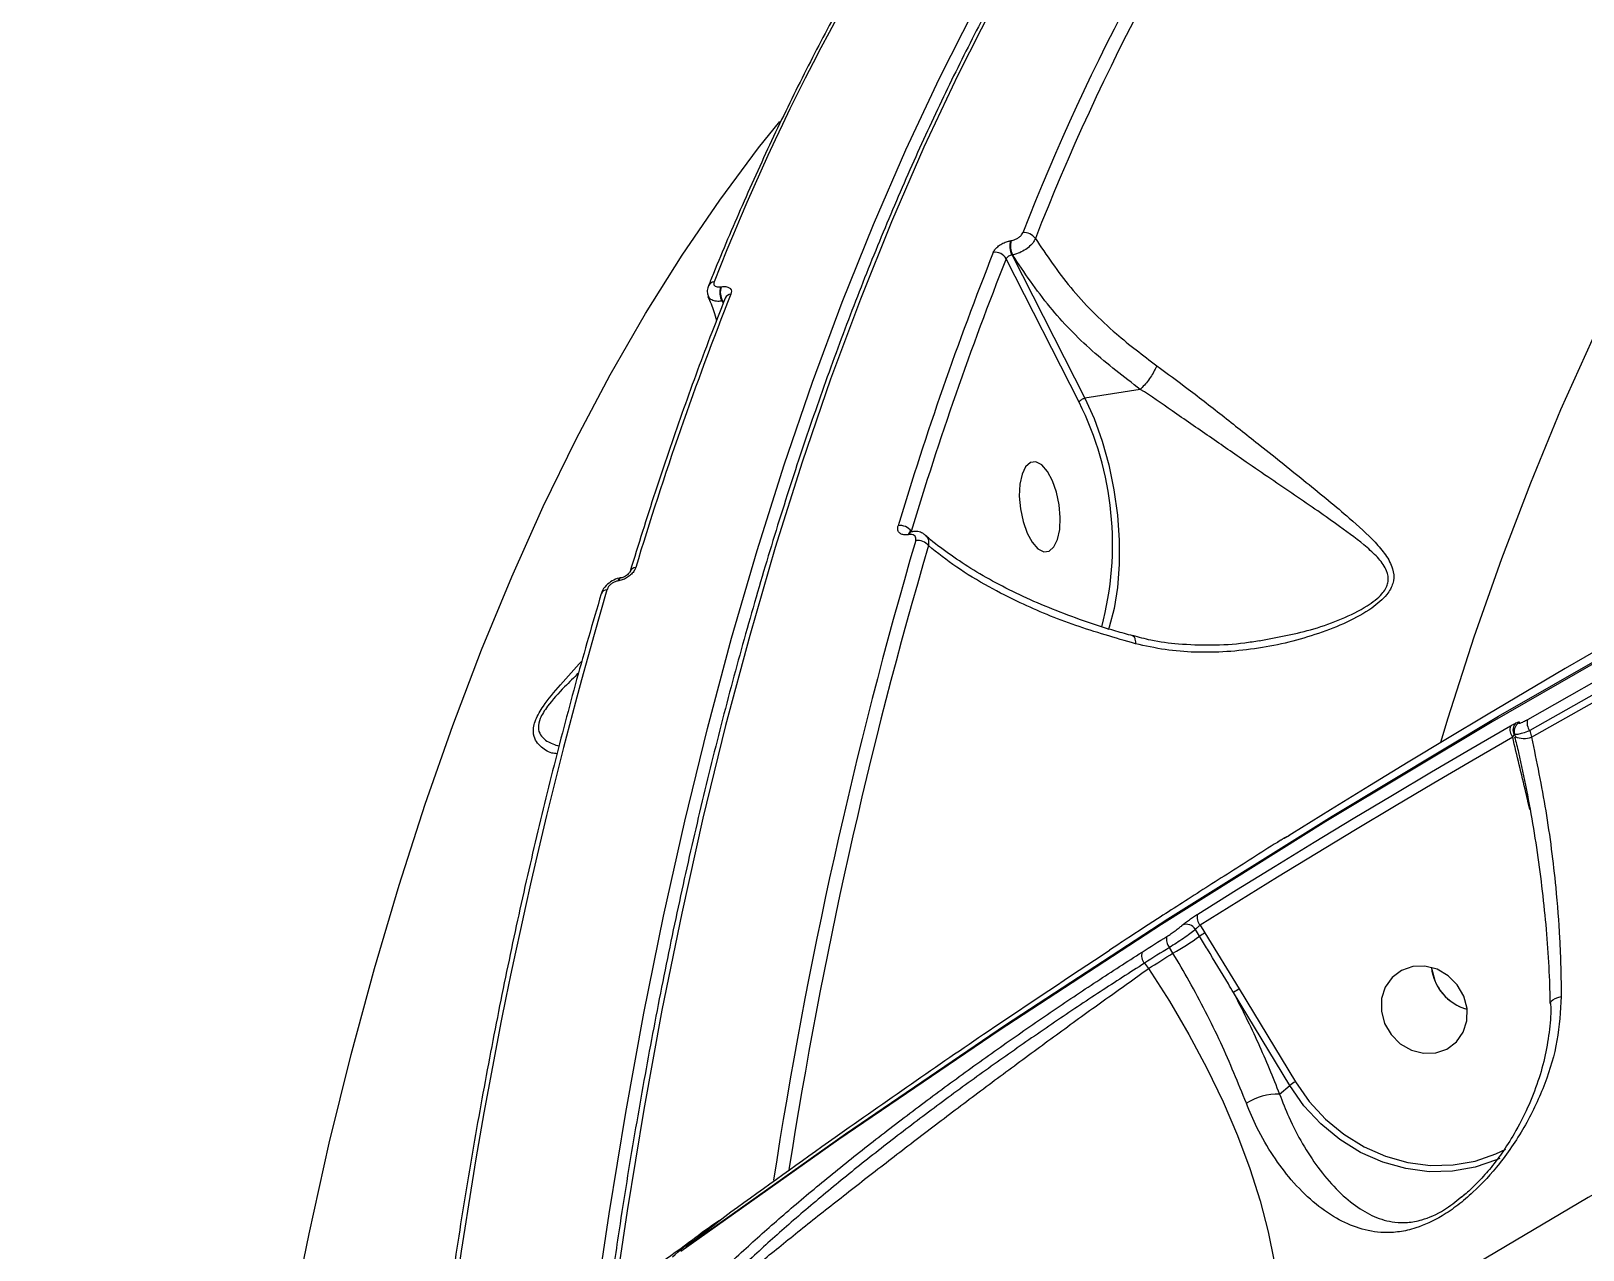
# Model space of a CAD drawing. Header units: millimetres. Extents: x -7151 to 6134, y -5040 to 5562.
# Drawn here: x -2836 to -2682.8, y 410.4 to 530.7 of the extents above; entities that cross this region are included whole.
import ezdxf

# ---------------------------------------------------------------- set-up
doc = ezdxf.new("R2010")
doc.units = ezdxf.units.MM
doc.layers.add('DIKOM_ОБЪЕКТ', color=7, linetype='Continuous')
doc.layers.add('DIKOM_РАЗМЕР_ОБЪЕКТА', color=7, linetype='Continuous')
doc.styles.add('style1', font='arial.ttf', dxfattribs={"width": 0.8})
doc.dimstyles.new('1-50', dxfattribs={"dimtxt": 300, "dimasz": 200, "dimexe": 100, "dimexo": 0, "dimgap": 100, "dimtad": 1, "dimtxsty": 'style1', "dimcen": 200, "dimclrd": 7, "dimclre": 7, "dimclrt": 7, "dimadec": 1, "dimazin": 2, "dimtfac": 1, "dimtmove": 0, "dimatfit": 2, "dimfxl": 0, "dimlwd": 25, "dimlwe": 18, "dimarcsym": 0})

# ---------------------------------------------------------------- blocks, each defined once
blk = doc.blocks.new('*D1')
at = {"layer": 'Defpoints', "color": 0, "transparency": 16777216}
for p in [(-2392.45, 3674.75), (-6010.84, -1738.88), (-3202.89, -1738.88)]:
    blk.add_point(p, dxfattribs=at)
at = {"layer": 'DIKOM_РАЗМЕР_ОБЪЕКТА', "color": 7, "lineweight": 18, "transparency": 16777216}
for p, q in [((-2392.45, 3674.75), (-6110.84, 3674.75)), ((-3202.89, -1738.88), (-6110.84, -1738.88))]:
    blk.add_line(p, q, dxfattribs=at)
at = {"layer": 'DIKOM_РАЗМЕР_ОБЪЕКТА', "color": 7, "lineweight": 25, "transparency": 16777216}
blk.add_line((-6010.84, 3474.75), (-6010.84, -1538.88), dxfattribs=at)
at = {"layer": 'DIKOM_РАЗМЕР_ОБЪЕКТА', "color": 7, "transparency": 16777216}
for points in [[(-6044.18, 3474.75), (-5977.51, 3474.75), (-6010.84, 3674.75)], [(-6044.18, -1538.88), (-5977.51, -1538.88), (-6010.84, -1738.88)]]:
    blk.add_solid(points, dxfattribs=at)
at = {"layer": 'DIKOM_РАЗМЕР_ОБЪЕКТА', "color": 7, "transparency": 16777216, "insert": (-6264.01, 967.94), "char_height": 300, "attachment_point": 5, "rotation": 90, "style": 'style1'}
blk.add_mtext('5400', dxfattribs=at)

msp = doc.modelspace()

# ---------------------------------------------------------------- linework, layer by layer
at = {"layer": 'DIKOM_ОБЪЕКТ', "color": 7, "linetype": 'Continuous', "lineweight": 15}
for p, q in [((-2739.271, 510.021), (-2739.222, 510.029)), ((-2732.512, 494.076), (-2739.722, 508.24)), ((-2739.09, 508.613), (-2739.139, 508.605)), ((-2739.139, 508.605), (-2731.944, 494.471)), ((-2767.907, 505.466), (-2767.858, 505.474)), ((-2767.726, 504.058), (-2767.775, 504.05)), ((-2767.634, 503.878), (-2767.726, 504.058)), ((-2726.482, 495.34), (-2731.944, 494.471)), ((-2749.065, 481.292), (-2749.136, 481.28)), ((-2749.092, 481.327), (-2749.128, 481.282)), ((-2749.304, 481), (-2749.376, 480.989)), ((-2777.723, 476.734), (-2777.794, 476.722)), ((-2777.962, 476.442), (-2778.033, 476.431)), ((-2714.732, 470.529), (-2714.561, 470.566)), ((-2689.542, 461.319), (-2689.573, 461.259)), ((-2689.543, 461.321), (-2689.484, 461.079)), ((-2688.016, 461.656), (-2687.854, 460.991)), ((-2689.484, 461.079), (-2689.476, 461.057)), ((-2688.009, 453.859), (-2688.21, 454.679)), ((-2720.632, 441.35), (-2721.034, 442.014)), ((-2720.567, 442.442), (-2720.108, 441.683)), ((-2720.108, 441.683), (-2716.713, 436.15)), ((-2723.257, 439.685), (-2723.598, 440.249)), ((-2726.056, 438.695), (-2725.66, 438.165)), ((-2711.719, 426.621), (-2717.27, 435.791)), ((-2716.713, 436.15), (-2711.161, 426.979)), ((-2712.727, 425.762), (-2711.719, 426.621)), ((-2694.817, 415.593), (-2694.537, 415.803)), ((-2766.891, 414.119), (-2771.185, 410.779)), ((-2771.233, 410.742), (-2771.185, 410.779))]:
    msp.add_line(p, q, dxfattribs=at)
at = {"layer": 'DIKOM_ОБЪЕКТ', "color": 7, "linetype": 'Continuous', "lineweight": 15, "flags": 128}
for points in [[(-2367.917, 584.478), (-2387.031, 580.561), (-2406.043, 576.298), (-2424.946, 571.692), (-2443.736, 566.743), (-2462.407, 561.453), (-2480.952, 555.824), (-2499.367, 549.857), (-2517.646, 543.554), (-2535.783, 536.917), (-2553.772, 529.948), (-2571.61, 522.649), (-2589.288, 515.023), (-2606.803, 507.071), (-2624.15, 498.796), (-2641.323, 490.201), (-2658.316, 481.287), (-2675.125, 472.059), (-2691.744, 462.518), (-2708.169, 452.668), (-2724.395, 442.511), (-2740.416, 432.051), (-2756.228, 421.291), (-2771.826, 410.233)], [(-2771.185, 410.779), (-2755.587, 421.837), (-2739.775, 432.597), (-2723.754, 443.057), (-2707.529, 453.214), (-2691.103, 463.064), (-2674.484, 472.605), (-2657.675, 481.833), (-2640.682, 490.747), (-2623.509, 499.342), (-2606.163, 507.617), (-2588.647, 515.569), (-2570.968, 523.195), (-2553.132, 530.494), (-2535.142, 537.463), (-2517.005, 544.1), (-2498.726, 550.403), (-2480.311, 556.37), (-2461.766, 561.999), (-2443.095, 567.289), (-2424.305, 572.238), (-2405.401, 576.844), (-2386.39, 581.107), (-2367.276, 585.024)], [(-2660.633, 535.641), (-2664.46, 530.504), (-2668.177, 525.055), (-2671.78, 519.298), (-2675.265, 513.239), (-2678.63, 506.884), (-2681.87, 500.238), (-2684.984, 493.308), (-2687.968, 486.099), (-2690.819, 478.62), (-2693.534, 470.876), (-2696.113, 462.875), (-2696.846, 460.471)], [(-2741.048, 533.158), (-2744.502, 526.354), (-2747.831, 519.264), (-2751.033, 511.893), (-2754.104, 504.248), (-2757.042, 496.336), (-2759.845, 488.162), (-2762.511, 479.734), (-2765.036, 471.06), (-2767.419, 462.146), (-2769.658, 452.999), (-2771.75, 443.628), (-2773.696, 434.041), (-2775.492, 424.245), (-2777.136, 414.248), (-2778.405, 405.671)], [(-2780.35, 404.251), (-2778.923, 413.964), (-2777.278, 423.96), (-2775.483, 433.756), (-2773.537, 443.344), (-2771.444, 452.715), (-2769.206, 461.861), (-2766.822, 470.776), (-2764.297, 479.45), (-2761.632, 487.878), (-2758.829, 496.051), (-2755.891, 503.964), (-2752.82, 511.609), (-2749.618, 518.98), (-2746.289, 526.07), (-2742.835, 532.874)], [(-2379.319, 529.921), (-2398.22, 525.927), (-2417.016, 521.583), (-2435.699, 516.889), (-2454.265, 511.848), (-2472.706, 506.462), (-2491.018, 500.731), (-2509.195, 494.658), (-2527.231, 488.244), (-2545.119, 481.492), (-2562.855, 474.404), (-2580.432, 466.982), (-2597.846, 459.228), (-2615.089, 451.145), (-2632.158, 442.735), (-2649.046, 434.002), (-2665.749, 424.947), (-2682.261, 415.575), (-2698.576, 405.887), (-2714.689, 395.887)], [(-2814.584, 377.51), (-2813.653, 383.857), (-2812.099, 393.436), (-2810.394, 402.815), (-2808.538, 411.985), (-2806.534, 420.938), (-2804.383, 429.664), (-2802.088, 438.157), (-2799.65, 446.407), (-2797.072, 454.408), (-2794.356, 462.152), (-2791.505, 469.631), (-2788.521, 476.84), (-2785.408, 483.77), (-2782.167, 490.416), (-2778.802, 496.771), (-2775.317, 502.83), (-2771.714, 508.587), (-2767.997, 514.036), (-2764.17, 519.173), (-2762.07, 521.8)], [(-2688.233, 462.766), (-2677.323, 468.936), (-2666.332, 474.973), (-2655.262, 480.874), (-2644.114, 486.641), (-2632.889, 492.271), (-2621.59, 497.765), (-2610.217, 503.121), (-2598.773, 508.339)], [(-2598.629, 507.192), (-2610.065, 501.978), (-2621.428, 496.627), (-2632.719, 491.137), (-2643.934, 485.512), (-2655.072, 479.75), (-2666.133, 473.853), (-2677.115, 467.821), (-2688.016, 461.656)], [(-2687.854, 460.991), (-2676.932, 467.171), (-2665.928, 473.217), (-2654.845, 479.127), (-2643.684, 484.902), (-2632.447, 490.54), (-2621.133, 496.04), (-2609.747, 501.403), (-2598.288, 506.627)], [(-2731.944, 494.471), (-2731.04, 492.459), (-2730.25, 490.245), (-2729.594, 487.881), (-2729.086, 485.421), (-2728.739, 482.924), (-2728.56, 480.448), (-2728.554, 478.051), (-2728.722, 475.789), (-2729.058, 473.714), (-2729.555, 471.875), (-2729.645, 471.617)], [(-2735.651, 487.245), (-2736.211, 487.88), (-2736.786, 488.179), (-2737.329, 488.12), (-2737.797, 487.706), (-2738.152, 486.971), (-2738.364, 485.975), (-2738.417, 484.798), (-2738.306, 483.536), (-2738.04, 482.291), (-2737.642, 481.163), (-2737.143, 480.245), (-2736.583, 479.611), (-2736.008, 479.311), (-2735.465, 479.371), (-2734.997, 479.785), (-2734.643, 480.52), (-2734.43, 481.516), (-2734.377, 482.693), (-2734.488, 483.955), (-2734.754, 485.2), (-2735.152, 486.327), (-2735.651, 487.245)], [(-2680.638, 470.035), (-2684.536, 467.772), (-2688.422, 465.493), (-2692.298, 463.195), (-2696.164, 460.881), (-2700.018, 458.55), (-2703.862, 456.202), (-2707.694, 453.837), (-2711.515, 451.455)], [(-2720.81, 443.537), (-2716.989, 445.919), (-2713.156, 448.284), (-2709.313, 450.632), (-2705.458, 452.964), (-2701.593, 455.278), (-2697.717, 457.575), (-2693.83, 459.855), (-2689.932, 462.118)], [(-2689.573, 461.259), (-2689.538, 461.258), (-2689.527, 461.257)], [(-2689.715, 461.007), (-2693.61, 458.746), (-2697.494, 456.468), (-2701.366, 454.173), (-2705.229, 451.861), (-2709.08, 449.532), (-2712.92, 447.186), (-2716.749, 444.822), (-2720.567, 442.442)], [(-2712.946, 450.624), (-2713.254, 450.429), (-2713.562, 450.235), (-2713.87, 450.041), (-2714.177, 449.847), (-2714.485, 449.652), (-2714.792, 449.458), (-2715.099, 449.263), (-2715.406, 449.068)], [(-2726.304, 439.785), (-2725.996, 439.98), (-2725.689, 440.175), (-2725.382, 440.369), (-2725.074, 440.564), (-2724.767, 440.758), (-2724.459, 440.952), (-2724.152, 441.146), (-2723.844, 441.34)], [(-2723.598, 440.249), (-2723.905, 440.055), (-2724.213, 439.861), (-2724.52, 439.667), (-2724.827, 439.473), (-2725.134, 439.278), (-2725.441, 439.084), (-2725.749, 438.889), (-2726.056, 438.695)], [(-2725.66, 438.165), (-2725.36, 438.356), (-2725.06, 438.546), (-2724.76, 438.736), (-2724.459, 438.926), (-2724.159, 439.116), (-2723.858, 439.306), (-2723.557, 439.496), (-2723.257, 439.685)], [(-2725.66, 438.165), (-2723.6, 434.949), (-2721.675, 431.663), (-2719.903, 428.337), (-2718.3, 425.001), (-2716.88, 421.686), (-2715.658, 418.422), (-2714.643, 415.239), (-2713.845, 412.165), (-2713.272, 409.229), (-2712.928, 406.457), (-2712.817, 403.875), (-2712.94, 401.507), (-2713.295, 399.374), (-2713.88, 397.494), (-2714.689, 395.887)], [(-2694.544, 435.447), (-2695.184, 436.552), (-2696.088, 437.458), (-2697.184, 438.092), (-2698.382, 438.403), (-2699.586, 438.365), (-2700.698, 437.981), (-2701.628, 437.283), (-2702.301, 436.327), (-2702.662, 435.191), (-2702.681, 433.967), (-2702.358, 432.753), (-2701.719, 431.648), (-2700.815, 430.742), (-2699.719, 430.108), (-2698.521, 429.797), (-2697.317, 429.835), (-2696.205, 430.219), (-2695.275, 430.916), (-2694.602, 431.872), (-2694.242, 433.008), (-2694.222, 434.233), (-2694.544, 435.447)], [(-2697.735, 438.279), (-2697.725, 438.188), (-2697.402, 436.974)], [(-2685.998, 434.708), (-2685.984, 434.791), (-2685.901, 434.932), (-2685.747, 435.068), (-2685.527, 435.194), (-2685.247, 435.307), (-2684.917, 435.403)], [(-2690.985, 419.428), (-2691.308, 419.282), (-2693.427, 418.552), (-2695.659, 418.158), (-2697.955, 418.11), (-2700.266, 418.409), (-2702.541, 419.049), (-2704.731, 420.014), (-2706.785, 421.285), (-2708.662, 422.833), (-2710.318, 424.625), (-2711.719, 426.621)], [(-2711.161, 426.979), (-2709.804, 425.044), (-2708.197, 423.307), (-2706.378, 421.806), (-2704.385, 420.573), (-2702.262, 419.637), (-2700.057, 419.017), (-2697.815, 418.727), (-2695.588, 418.773), (-2693.424, 419.155), (-2691.369, 419.863), (-2690.4, 420.334)], [(-2771.233, 410.742), (-2771.345, 410.631), (-2771.428, 410.521)], [(-2771.258, 410.644), (-2771.236, 410.711), (-2771.185, 410.779)]]:
    msp.add_lwpolyline(points, dxfattribs=at)
at = {"layer": 'DIKOM_ОБЪЕКТ', "color": 7, "linetype": 'Continuous', "lineweight": 15}
for centre, radius, start, end in [((-2524.965, 427.468), 228.82, 145.06188, 158.64247), ((-2524.175, 427.07), 228.343, 145.06265, 158.64158), ((-2555.397, 422.595), 228.875, 145.06351, 158.64087), ((-2737.896, 509.556), 1.257, 32.53222, 98.01448), ((-2419.153, 381.697), 346.047, 158.43995, 163.17101), ((-2740.808, 507.627), 1.247, 29.45347, 98.31082), ((-2737.4, 509.481), 1.948, 163.91774, 206.74116), ((-2737.351, 509.489), 1.948, 163.91746, 206.74143), ((-2418.429, 381.302), 345.46, 158.44167, 163.16948), ((-2768.484, 505.269), 0.688, 95.65328, 154.88177), ((-2445.056, 377.575), 346.051, 158.43998, 163.17098), ((-2766.033, 504.927), 1.951, 163.95225, 206.70665), ((-2765.981, 504.935), 1.953, 163.97788, 206.68102), ((-2766.83, 504.058), 0.686, 95.49424, 155.07095), ((-2760.657, 480.054), 31.445, 344.97791, 26.4826), ((-2750.175, 480.589), 1.31, 34.24266, 99.03566), ((-2749.016, 480.937), 0.363, 108.66501, 171.74686), ((-2748.94, 480.946), 0.369, 110.98276, 171.57719), ((-2282.211, 343.662), 486.069, 163.6594, 171.28886), ((-2283.169, 343.763), 483.772, 163.65409, 171.13565), ((-2748.443, 479.094), 1.337, 37.81291, 98.71061), ((-2777.671, 476.378), 0.366, 110.11652, 171.68207), ((-2777.602, 476.39), 0.364, 109.03533, 171.78546), ((-2776.24, 477.109), 0.656, 94.15307, 158.89392), ((-2305.126, 336.894), 493.869, 163.69267, 172.25975), ((-2779.094, 474.933), 0.635, 92.91817, 159.16045), ((-2687.161, 462.399), 1.133, 161.14506, 220.98368), ((-2688.872, 461.748), 1.122, 160.78714, 221.32943), ((-2688.738, 461.715), 0.951, 133.42103, 208.62148), ((-2688.61, 461.655), 0.921, 120.97392, 144.63146), ((-2688.573, 463.27), 2.389, 247.81462, 287.51163), ((-2719.775, 443.192), 1.091, 161.57585, 223.42363), ((-2722.802, 441.002), 1.096, 161.98303, 223.41681), ((-2735.72, 462.239), 25.768, 298.92557, 305.84), ((-2721.91, 441.535), 0.998, 28.6662, 114.77214), ((-2717.602, 437.156), 5.174, 118.95962, 125.84363), ((-2725.264, 439.448), 1.093, 162.04342, 223.57594), ((-2692.941, 438.794), 4.822, 186.12796, 254.71951), ((-2692.909, 438.823), 4.859, 202.36543, 254.45191), ((-2714.541, 432.165), 4.538, 118.59815, 126.96894), ((-2709.019, 423.038), 4.487, 118.52483, 126.99762), ((-2712.858, 419.78), 5.983, 88.74064, 121.72436)]:
    msp.add_arc(centre, radius, start, end, dxfattribs=at)
for points, knots in [([(-2692.151, 589.993), (-2692.936, 589.521), (-2695.221, 588.147), (-2698.923, 585.54), (-2703.261, 582.199), (-2707.515, 578.544), (-2711.684, 574.596), (-2715.767, 570.355), (-2719.759, 565.825), (-2723.659, 561.008), (-2727.46, 555.908), (-2731.163, 550.531), (-2734.763, 544.879), (-2738.258, 538.957), (-2741.645, 532.77), (-2744.922, 526.323), (-2748.086, 519.62), (-2751.135, 512.667), (-2754.067, 505.469), (-2756.88, 498.032), (-2759.57, 490.36), (-2762.139, 482.46), (-2764.581, 474.339), (-2766.896, 466.001), (-2769.085, 457.453), (-2771.14, 448.702), (-2773.066, 439.754), (-2774.859, 430.617), (-2776.512, 421.291), (-2777.884, 412.839), (-2778.644, 407.427), (-2778.95, 405.245)], [0, 0, 0, 0, 0.0185205, 0.0538816, 0.0892642, 0.1246671, 0.1600878, 0.1955242, 0.2309749, 0.2664368, 0.301907, 0.3373848, 0.3728672, 0.4083535, 0.4438417, 0.4793316, 0.5148213, 0.5503105, 0.5857988, 0.6212859, 0.6567713, 0.6922553, 0.7277374, 0.7632173, 0.7986958, 0.834172, 0.8696468, 0.9051199, 0.940591, 0.9760609, 1, 1, 1, 1]), ([(-2743.527, 553.366), (-2744.183, 552.44), (-2746.084, 549.754), (-2749.156, 545.096), (-2752.703, 539.308), (-2756.143, 533.249), (-2759.473, 526.928), (-2762.693, 520.35), (-2765.744, 513.637), (-2767.855, 508.651), (-2768.943, 505.966), (-2769.107, 505.561)], [0, 0, 0, 0, 0.0688545, 0.1996867, 0.3305302, 0.4613828, 0.5922412, 0.7231032, 0.8539644, 0.9779364, 1, 1, 1, 1]), ([(-2739.222, 510.029), (-2739.154, 510.042), (-2738.984, 510.077), (-2738.701, 510.193), (-2738.416, 510.372), (-2738.186, 510.585), (-2738.109, 510.729), (-2738.071, 510.802)], [0, 0, 0, 0, 0.1421564, 0.3570853, 0.5714391, 0.7856313, 1, 1, 1, 1]), ([(-2736.835, 510.233), (-2736.91, 510.085), (-2737.059, 509.791), (-2737.509, 509.349), (-2738.066, 508.973), (-2738.622, 508.723), (-2738.957, 508.644), (-2739.09, 508.613)], [0, 0, 0, 0, 0.2142392, 0.4283003, 0.6427314, 0.8576844, 1, 1, 1, 1]), ([(-2736.835, 510.233), (-2735.734, 508.602), (-2733.502, 505.297), (-2729.345, 501.084), (-2726.213, 498.708), (-2724.859, 497.68)], [0, 0, 0, 0, 0.3558632, 0.7214896, 1, 1, 1, 1]), ([(-2740.989, 508.861), (-2740.932, 508.97), (-2740.817, 509.188), (-2740.473, 509.509), (-2740.047, 509.776), (-2739.625, 509.95), (-2739.372, 510.001), (-2739.271, 510.021)], [0, 0, 0, 0, 0.2150143, 0.4299112, 0.644777, 0.8592529, 1, 1, 1, 1]), ([(-2739.139, 508.605), (-2739.173, 508.598), (-2739.257, 508.582), (-2739.399, 508.527), (-2739.544, 508.442), (-2739.662, 508.342), (-2739.702, 508.274), (-2739.722, 508.24)], [0, 0, 0, 0, 0.1411059, 0.3551668, 0.5698357, 0.7850263, 1, 1, 1, 1]), ([(-2726.482, 495.34), (-2728.1, 496.58), (-2731.374, 499.089), (-2735.7, 503.561), (-2737.922, 506.872), (-2739.09, 508.613)], [0, 0, 0, 0, 0.3165754, 0.6406679, 1, 1, 1, 1]), ([(-2768.551, 505.954), (-2768.57, 505.885), (-2768.607, 505.747), (-2768.528, 505.583), (-2768.359, 505.476), (-2768.137, 505.44), (-2767.973, 505.459), (-2767.907, 505.466)], [0, 0, 0, 0, 0.2142852, 0.428503, 0.6430022, 0.8577449, 1, 1, 1, 1]), ([(-2767.452, 504.347), (-2767.955, 503.063), (-2769.416, 499.341), (-2771.741, 492.993), (-2774.379, 485.294), (-2776.03, 479.987), (-2776.848, 477.355)], [0, 0, 0, 0, 0.1499033, 0.4348531, 0.7197963, 1, 1, 1, 1]), ([(-2769.089, 505.554), (-2769.119, 505.49), (-2769.222, 505.275), (-2769.245, 504.903), (-2769.14, 504.638), (-2769.098, 504.533)], [0, 0, 0, 0, 0.2010711, 0.6818363, 1, 1, 1, 1]), ([(-2769.167, 504.522), (-2768.953, 504.03), (-2768.607, 503.238), (-2768.391, 502.445), (-2768.309, 502.144)], [0, 0, 0, 0, 0.6205587, 1, 1, 1, 1]), ([(-2767.775, 504.05), (-2767.908, 504.039), (-2768.241, 504.012), (-2768.686, 504.104), (-2769.012, 504.294), (-2769.074, 504.482), (-2769.097, 504.551)], [0, 0, 0, 0, 0.2041952, 0.5125033, 0.8200277, 1, 1, 1, 1]), ([(-2767.858, 505.474), (-2767.761, 505.485), (-2767.517, 505.513), (-2767.186, 505.46), (-2766.93, 505.3), (-2766.813, 505.053), (-2766.868, 504.845), (-2766.895, 504.741)], [0, 0, 0, 0, 0.1408537, 0.355256, 0.5700728, 0.7849805, 1, 1, 1, 1]), ([(-2724.859, 497.68), (-2723.82, 496.918), (-2721.59, 495.282), (-2718.136, 492.579), (-2714.198, 489.458), (-2709.989, 486.089), (-2706.175, 482.977), (-2703.621, 480.658), (-2702.214, 479.006), (-2701.505, 477.744), (-2701.412, 476.758), (-2701.617, 475.891), (-2702.16, 474.92), (-2703.744, 473.571), (-2706.082, 472.297), (-2709.806, 470.83), (-2714.842, 469.607), (-2719.976, 469.271), (-2724.045, 469.584), (-2725.981, 470.016), (-2726.954, 470.232)], [0, 0, 0, 0, 0.0590563, 0.1267718, 0.1965328, 0.2899985, 0.3861956, 0.4527717, 0.4864323, 0.5209077, 0.5489149, 0.5542508, 0.5800466, 0.615212, 0.6617338, 0.709493, 0.8061395, 0.9056027, 0.9525568, 1, 1, 1, 1]), ([(-2724.859, 497.68), (-2724.869, 497.654), (-2724.907, 497.552), (-2725.027, 497.28), (-2725.279, 496.823), (-2725.658, 496.261), (-2726.079, 495.731), (-2726.344, 495.471), (-2726.477, 495.342)], [0, 0, 0, 0, 0.0381167, 0.1491647, 0.3618879, 0.5745648, 0.7872393, 1, 1, 1, 1]), ([(-2726.477, 495.342), (-2726.478, 495.341), (-2726.479, 495.34), (-2726.481, 495.34), (-2726.482, 495.34)], [0, 0, 0, 0, 0.6085628, 1, 1, 1, 1]), ([(-2714.561, 470.566), (-2712.807, 470.888), (-2710.089, 471.388), (-2706.573, 472.637), (-2704.247, 473.778), (-2702.637, 475), (-2702.111, 475.885), (-2701.943, 476.659), (-2702.104, 477.543), (-2702.894, 478.648), (-2704.45, 480.085), (-2707.169, 482.109), (-2711.176, 484.862), (-2715.557, 487.828), (-2719.627, 490.674), (-2723.165, 493.076), (-2725.407, 494.707), (-2726.476, 495.342), (-2726.477, 495.342)], [0, 0, 0, 0, 0.10771773, 0.16696934, 0.22592384, 0.26800316, 0.29791007, 0.30408775, 0.3369372, 0.37872275, 0.42081124, 0.50527623, 0.62718447, 0.74900622, 0.83716938, 0.92519609, 0.99995551, 1, 1, 1, 1]), ([(-2732.512, 494.076), (-2732.507, 494.088), (-2732.497, 494.112), (-2732.461, 494.173), (-2732.386, 494.261), (-2732.253, 494.359), (-2732.099, 494.436), (-2731.996, 494.459), (-2731.944, 494.471)], [0, 0, 0, 0, 0.0702245, 0.1414185, 0.3559433, 0.5706733, 0.7850645, 1, 1, 1, 1]), ([(-2749.376, 480.989), (-2749.452, 480.98), (-2749.679, 480.953), (-2750.017, 481.009), (-2750.305, 481.201), (-2750.451, 481.504), (-2750.404, 481.757), (-2750.381, 481.883)], [0, 0, 0, 0, 0.1082111, 0.3203522, 0.542977, 0.7715536, 1, 1, 1, 1]), ([(-2749.134, 481.283), (-2749.153, 481.28), (-2749.216, 481.268), (-2749.263, 481.275), (-2749.261, 481.274), (-2749.26, 481.274)], [0, 0, 0, 0, 0.21657661, 0.70571226, 1, 1, 1, 1]), ([(-2747.719, 480.935), (-2747.76, 480.98), (-2747.917, 481.151), (-2748.321, 481.281), (-2748.741, 481.354), (-2748.994, 481.285), (-2749.066, 481.265)], [0, 0, 0, 0, 0.1262147, 0.4793657, 0.8511393, 1, 1, 1, 1]), ([(-2748.646, 480.416), (-2748.631, 480.499), (-2748.6, 480.666), (-2748.695, 480.864), (-2748.883, 480.988), (-2749.104, 481.024), (-2749.253, 481.006), (-2749.304, 481)], [0, 0, 0, 0, 0.2288189, 0.457852, 0.678574, 0.8883697, 1, 1, 1, 1]), ([(-2747.703, 480.928), (-2747.673, 480.909), (-2747.503, 480.805), (-2747.358, 480.455), (-2747.377, 480.093), (-2747.387, 479.914)], [0, 0, 0, 0, 0.0961101, 0.5509685, 1, 1, 1, 1]), ([(-2727.207, 471.014), (-2727.769, 471.163), (-2729.448, 471.61), (-2732.111, 472.487), (-2735.178, 473.629), (-2738.071, 474.884), (-2740.763, 476.23), (-2743.241, 477.653), (-2745.451, 479.142), (-2746.929, 480.25), (-2747.589, 480.862), (-2747.684, 480.951)], [0, 0, 0, 0, 0.0649867, 0.1942088, 0.3243178, 0.4551133, 0.5861399, 0.7167089, 0.8473139, 0.9778043, 1, 1, 1, 1]), ([(-2726.954, 470.232), (-2728.957, 470.808), (-2733.014, 471.975), (-2737.761, 473.943), (-2741.618, 475.907), (-2744.712, 477.783), (-2746.491, 479.2), (-2747.387, 479.914)], [0, 0, 0, 0, 0.239884, 0.4858784, 0.6394226, 0.8185518, 1, 1, 1, 1]), ([(-2777.794, 476.711), (-2777.841, 476.707), (-2778.12, 476.68), (-2778.636, 476.453), (-2779.236, 475.984), (-2779.6, 475.518), (-2779.655, 475.211), (-2779.665, 475.155)], [0, 0, 0, 0, 0.0556571, 0.3319978, 0.6190361, 0.9298048, 1, 1, 1, 1]), ([(-2776.287, 477.763), (-2776.326, 477.663), (-2776.414, 477.44), (-2776.69, 477.098), (-2777.072, 476.786), (-2777.515, 476.546), (-2777.813, 476.477), (-2777.962, 476.442)], [0, 0, 0, 0, 0.1741642, 0.3895838, 0.5958857, 0.797864, 1, 1, 1, 1]), ([(-2776.852, 477.345), (-2776.852, 477.344), (-2776.853, 477.342), (-2776.897, 477.251), (-2777.009, 477.116), (-2777.177, 476.969), (-2777.377, 476.847), (-2777.557, 476.772), (-2777.677, 476.739), (-2777.715, 476.736), (-2777.721, 476.735)], [0, 0, 0, 0, 0.0831157, 0.2442781, 0.4017192, 0.5679406, 0.7274634, 0.8618152, 0.9792052, 1, 1, 1, 1]), ([(-2779.687, 475.16), (-2780.11, 473.726), (-2781.337, 469.569), (-2783.271, 462.521), (-2785.446, 453.954), (-2787.488, 445.181), (-2789.399, 436.212), (-2791.177, 427.055), (-2792.818, 417.712), (-2794.096, 409.682), (-2794.805, 404.744), (-2795.052, 403.027)], [0, 0, 0, 0, 0.0652868, 0.1893838, 0.3134769, 0.4375632, 0.5616437, 0.6857191, 0.8097867, 0.9338498, 1, 1, 1, 1]), ([(-2778.033, 476.431), (-2778.131, 476.408), (-2778.328, 476.363), (-2778.619, 476.205), (-2778.867, 476.001), (-2779.045, 475.778), (-2779.101, 475.633), (-2779.126, 475.568)], [0, 0, 0, 0, 0.2039308, 0.4081004, 0.6134882, 0.8266291, 1, 1, 1, 1]), ([(-2727.219, 470.968), (-2727.189, 470.965), (-2727.09, 470.955), (-2727.004, 470.739), (-2726.959, 470.464), (-2726.956, 470.292), (-2726.954, 470.232)], [0, 0, 0, 0, 0.1751052, 0.5836309, 0.8566817, 1, 1, 1, 1]), ([(-2714.727, 470.517), (-2715.203, 470.437), (-2716.778, 470.172), (-2719.457, 470.033), (-2722.555, 470.141), (-2725.143, 470.464), (-2726.615, 470.868), (-2727.202, 471.029)], [0, 0, 0, 0, 0.1141359, 0.3776662, 0.6351773, 0.8544378, 1, 1, 1, 1]), ([(-2784.042, 459.369), (-2784.222, 459.384), (-2784.837, 459.435), (-2785.598, 459.961), (-2786.204, 460.69), (-2786.466, 461.501), (-2786.266, 462.665), (-2785.313, 464.313), (-2783.675, 466.283), (-2782.308, 467.76), (-2781.584, 468.542)], [0, 0, 0, 0, 0.0777623, 0.2658524, 0.3610668, 0.4588704, 0.5688389, 0.6714354, 0.8258914, 1, 1, 1, 1]), ([(-2781.91, 467.357), (-2782.379, 466.898), (-2783.476, 465.822), (-2784.885, 464.294), (-2785.772, 462.878), (-2785.916, 462.149), (-2785.862, 461.558), (-2785.616, 461.058), (-2784.921, 460.471), (-2784.269, 460.265), (-2783.848, 460.132)], [0, 0, 0, 0, 0.136542, 0.320038, 0.437224, 0.5357089, 0.562718, 0.6770171, 0.7921172, 1, 1, 1, 1]), ([(-2689.084, 462.445), (-2689.097, 462.416), (-2689.124, 462.359), (-2688.987, 462.385), (-2688.733, 462.494), (-2688.456, 462.639), (-2688.276, 462.741), (-2688.233, 462.766)], [0, 0, 0, 0, 0.2249762, 0.4496545, 0.6804232, 0.9238562, 1, 1, 1, 1]), ([(-2689.932, 462.118), (-2689.874, 462.151), (-2689.671, 462.267), (-2689.508, 462.348), (-2689.392, 462.406)], [0, 0, 0, 0, 0.2876486, 1, 1, 1, 1]), ([(-2689.573, 461.259), (-2689.604, 461.204), (-2689.647, 461.126), (-2689.699, 461.034), (-2689.715, 461.007)], [0, 0, 0, 0, 0.7053653, 1, 1, 1, 1]), ([(-2689.355, 462.183), (-2689.372, 462.163), (-2689.438, 462.089), (-2689.535, 461.866), (-2689.592, 461.586), (-2689.548, 461.403), (-2689.529, 461.326)], [0, 0, 0, 0, 0.1107734, 0.422258, 0.7553691, 1, 1, 1, 1]), ([(-2688.016, 461.656), (-2688.091, 461.627), (-2688.403, 461.505), (-2688.889, 461.341), (-2689.322, 461.249), (-2689.536, 461.247), (-2689.519, 461.312), (-2689.515, 461.328)], [0, 0, 0, 0, 0.0884014, 0.3717807, 0.6430118, 0.9100125, 1, 1, 1, 1]), ([(-2689.392, 462.406), (-2689.321, 462.438), (-2689.167, 462.506), (-2689.043, 462.529), (-2689.07, 462.473), (-2689.084, 462.445)], [0, 0, 0, 0, 0.2986018, 0.649067, 1, 1, 1, 1]), ([(-2688.21, 454.679), (-2688.278, 454.962), (-2688.789, 457.07), (-2689.285, 459.181), (-2689.715, 461.007)], [0, 0, 0, 0, 0.1343804, 1, 1, 1, 1]), ([(-2689.522, 461.046), (-2689.394, 460.529), (-2688.966, 458.805), (-2688.343, 455.781), (-2687.654, 452.005), (-2687.08, 448.191), (-2686.62, 444.384), (-2686.288, 440.631), (-2686.088, 437.398), (-2686.052, 435.466), (-2686.038, 434.724)], [0, 0, 0, 0, 0.0605906, 0.2021074, 0.3446089, 0.4875627, 0.6302337, 0.7720242, 0.9124504, 1, 1, 1, 1]), ([(-2687.854, 460.991), (-2687.359, 458.589), (-2686.354, 453.717), (-2685.509, 447.003), (-2685.013, 440.839), (-2684.95, 437.311), (-2684.917, 435.403)], [0, 0, 0, 0, 0.2848609, 0.5777507, 0.7715653, 1, 1, 1, 1]), ([(-2712.232, 451.042), (-2712.211, 451.059), (-2712.168, 451.095), (-2712.287, 451.031), (-2712.527, 450.886), (-2712.779, 450.73), (-2712.927, 450.636), (-2712.946, 450.624)], [0, 0, 0, 0, 0.2407634, 0.4813289, 0.7221365, 0.9628684, 1, 1, 1, 1]), ([(-2711.945, 451.191), (-2711.949, 451.19), (-2711.99, 451.181), (-2712.048, 451.155), (-2712.112, 451.127), (-2712.176, 451.093), (-2712.295, 451.027), (-2712.528, 450.886), (-2712.817, 450.705), (-2712.943, 450.626)], [0, 0, 0, 0, 0.0072687, 0.0746782, 0.1244159, 0.1894807, 0.340265, 0.7127402, 1, 1, 1, 1]), ([(-2711.515, 451.455), (-2711.535, 451.443), (-2711.684, 451.349), (-2711.935, 451.194), (-2712.177, 451.051), (-2712.296, 450.988), (-2712.253, 451.024), (-2712.232, 451.042)], [0, 0, 0, 0, 0.0372222, 0.2778474, 0.518489, 0.759209, 1, 1, 1, 1]), ([(-2711.566, 451.424), (-2711.641, 451.377), (-2711.838, 451.254), (-2712.024, 451.142), (-2712.139, 451.076), (-2712.144, 451.074), (-2712.146, 451.073)], [0, 0, 0, 0, 0.2407914, 0.6330302, 0.8752328, 1, 1, 1, 1]), ([(-2715.406, 449.068), (-2717.062, 448.016), (-2720.374, 445.911), (-2724.634, 443.169), (-2727.689, 441.189), (-2729.111, 440.244), (-2729.518, 439.974)], [0, 0, 0, 0, 0.3117887, 0.6235576, 0.8924456, 1, 1, 1, 1]), ([(-2722.328, 442.441), (-2722.317, 442.451), (-2722.231, 442.527), (-2722.019, 442.7), (-2721.641, 442.981), (-2721.216, 443.277), (-2720.945, 443.45), (-2720.81, 443.537)], [0, 0, 0, 0, 0.0372999, 0.2782177, 0.519076, 0.7595668, 1, 1, 1, 1]), ([(-2723.844, 441.34), (-2723.709, 441.428), (-2723.438, 441.602), (-2723.014, 441.9), (-2722.637, 442.182), (-2722.424, 442.355), (-2722.339, 442.431), (-2722.328, 442.441)], [0, 0, 0, 0, 0.2403239, 0.4809901, 0.7218301, 0.9629208, 1, 1, 1, 1]), ([(-2721.034, 442.014), (-2721.053, 441.998), (-2721.198, 441.877), (-2721.558, 441.599), (-2722.197, 441.147), (-2722.914, 440.669), (-2723.37, 440.389), (-2723.598, 440.249)], [0, 0, 0, 0, 0.0370662, 0.2779579, 0.5187585, 0.7593232, 1, 1, 1, 1]), ([(-2720.567, 442.442), (-2720.61, 442.409), (-2720.694, 442.342), (-2720.826, 442.226), (-2720.941, 442.116), (-2721.006, 442.048), (-2721.031, 442.018), (-2721.034, 442.014)], [0, 0, 0, 0, 0.24038238, 0.48101749, 0.72208613, 0.96288041, 1, 1, 1, 1]), ([(-2717.27, 435.791), (-2717.441, 436.077), (-2718.291, 437.508), (-2719.423, 439.355), (-2720.372, 440.921), (-2720.632, 441.35)], [0, 0, 0, 0, 0.15367039, 0.7683052, 1, 1, 1, 1]), ([(-2772.655, 403.281), (-2771.606, 404.413), (-2769.508, 406.676), (-2765.841, 410.179), (-2761.964, 413.643), (-2757.954, 417.029), (-2753.696, 420.458), (-2749.239, 423.894), (-2744.652, 427.298), (-2739.998, 430.632), (-2735.348, 433.85), (-2730.744, 436.938), (-2727.782, 438.837), (-2726.304, 439.785)], [0, 0, 0, 0, 0.1009699, 0.2019367, 0.2903343, 0.3790184, 0.4674243, 0.5561138, 0.6450887, 0.7337801, 0.822425, 0.911351, 1, 1, 1, 1]), ([(-2729.505, 439.956), (-2733.504, 437.302), (-2742.618, 431.256), (-2755.071, 422.628), (-2763.466, 416.575), (-2766.884, 414.111)], [0, 0, 0, 0, 0.3167753, 0.721815, 1, 1, 1, 1]), ([(-2726.056, 438.695), (-2727.505, 437.768), (-2730.408, 435.91), (-2734.92, 432.89), (-2739.477, 429.741), (-2744.036, 426.479), (-2748.528, 423.145), (-2752.892, 419.78), (-2757.06, 416.421), (-2760.984, 413.102), (-2764.775, 409.706), (-2768.36, 406.27), (-2770.408, 404.047), (-2771.431, 402.936)], [0, 0, 0, 0, 0.0886939, 0.1776663, 0.266358, 0.3550684, 0.4440546, 0.5327619, 0.6211377, 0.7097993, 0.7981756, 0.8990878, 1, 1, 1, 1]), ([(-2771.431, 402.936), (-2770.266, 403.932), (-2767.936, 405.925), (-2764.047, 409.129), (-2760.061, 412.344), (-2756.054, 415.517), (-2751.857, 418.787), (-2747.515, 422.119), (-2743.086, 425.468), (-2738.626, 428.792), (-2734.198, 432.043), (-2729.837, 435.201), (-2727.051, 437.178), (-2725.66, 438.165)], [0, 0, 0, 0, 0.1033749, 0.2067478, 0.2946074, 0.3827323, 0.4705922, 0.5587483, 0.6471792, 0.7353376, 0.8234643, 0.9118684, 1, 1, 1, 1]), ([(-2716.004, 424.87), (-2716.815, 426.86), (-2718.46, 430.898), (-2721.023, 435.883), (-2722.717, 438.767), (-2723.257, 439.685)], [0, 0, 0, 0, 0.3984799, 0.8085197, 1, 1, 1, 1]), ([(-2717.27, 435.791), (-2716.436, 434.138), (-2714.754, 430.803), (-2713.406, 427.452), (-2712.727, 425.762)], [0, 0, 0, 0, 0.4956427, 1, 1, 1, 1]), ([(-2684.917, 435.403), (-2685.002, 433.948), (-2685.173, 431.036), (-2686.453, 426.771), (-2688.349, 422.694), (-2690.772, 419.075), (-2693.152, 416.454), (-2695.119, 414.783), (-2697.039, 413.46), (-2699.028, 412.553), (-2700.92, 412.132), (-2702.803, 412.046), (-2704.886, 412.428), (-2707.18, 413.463), (-2709.422, 415.053), (-2711.509, 417.138), (-2713.38, 419.623), (-2714.887, 422.183), (-2715.667, 424.059), (-2716.004, 424.87)], [0, 0, 0, 0, 0.0759085, 0.1519069, 0.2286371, 0.3051876, 0.3688633, 0.4016178, 0.4343318, 0.4904575, 0.528239, 0.5660863, 0.6308798, 0.6957724, 0.764524, 0.8332306, 0.8936828, 0.9540624, 1, 1, 1, 1]), ([(-2685.985, 434.708), (-2685.983, 434.683), (-2685.918, 433.845), (-2686.067, 432.139), (-2686.455, 429.598), (-2687.184, 427.003), (-2688.208, 424.398), (-2689.42, 422.037), (-2690.707, 420.013), (-2691.947, 418.373), (-2693.146, 417.05), (-2694.099, 416.108), (-2694.638, 415.695), (-2694.803, 415.568)], [0, 0, 0, 0, 0.0036291, 0.1206165, 0.2424123, 0.3687326, 0.4986677, 0.6314872, 0.7339188, 0.8240449, 0.9053596, 0.9709447, 1, 1, 1, 1]), ([(-2712.727, 425.762), (-2712.432, 424.998), (-2711.753, 423.233), (-2710.466, 420.791), (-2708.895, 418.399), (-2707.147, 416.335), (-2705.306, 414.722), (-2703.401, 413.603), (-2701.693, 413.101), (-2700.098, 413.057), (-2698.518, 413.343), (-2696.668, 414.101), (-2695.36, 415.155), (-2694.817, 415.593)], [0, 0, 0, 0, 0.077095, 0.1781856, 0.2819352, 0.3974887, 0.5154093, 0.6223432, 0.7314571, 0.7911652, 0.8523035, 0.9386758, 1, 1, 1, 1]), ([(-2768.468, 412.971), (-2770.786, 411.286), (-2778.066, 405.997), (-2790.148, 396.889), (-2804.655, 385.578), (-2816.487, 376.081), (-2823.408, 370.268), (-2825.635, 368.398)], [0, 0, 0, 0, 0.1185506, 0.3722774, 0.6259823, 0.8796664, 1, 1, 1, 1]), ([(-2772.657, 409.713), (-2771.196, 410.965), (-2769.586, 412.345), (-2767.781, 413.453), (-2767.615, 413.556)], [0, 0, 0, 0, 0.9079138, 1, 1, 1, 1])]:
    msp.add_open_spline(points, degree=3, knots=knots, dxfattribs=at)

# ---------------------------------------------------------------- dimensions: what is measured, and where the dimension line sits
at = {"layer": 'DIKOM_РАЗМЕР_ОБЪЕКТА'}
dim = msp.add_linear_dim(base=(-6010.843, -1738.877), p1=(-2392.449, 3674.75), p2=(-3202.885, -1738.877), angle=90, text='5400', dimstyle='1-50', dxfattribs=at)
dim.commit()
dim.dimension.update_dxf_attribs({"geometry": '*D1', "text_midpoint": (-6010.843, 967.936), "dimtype": 160})

doc.saveas('drawing.dxf')
